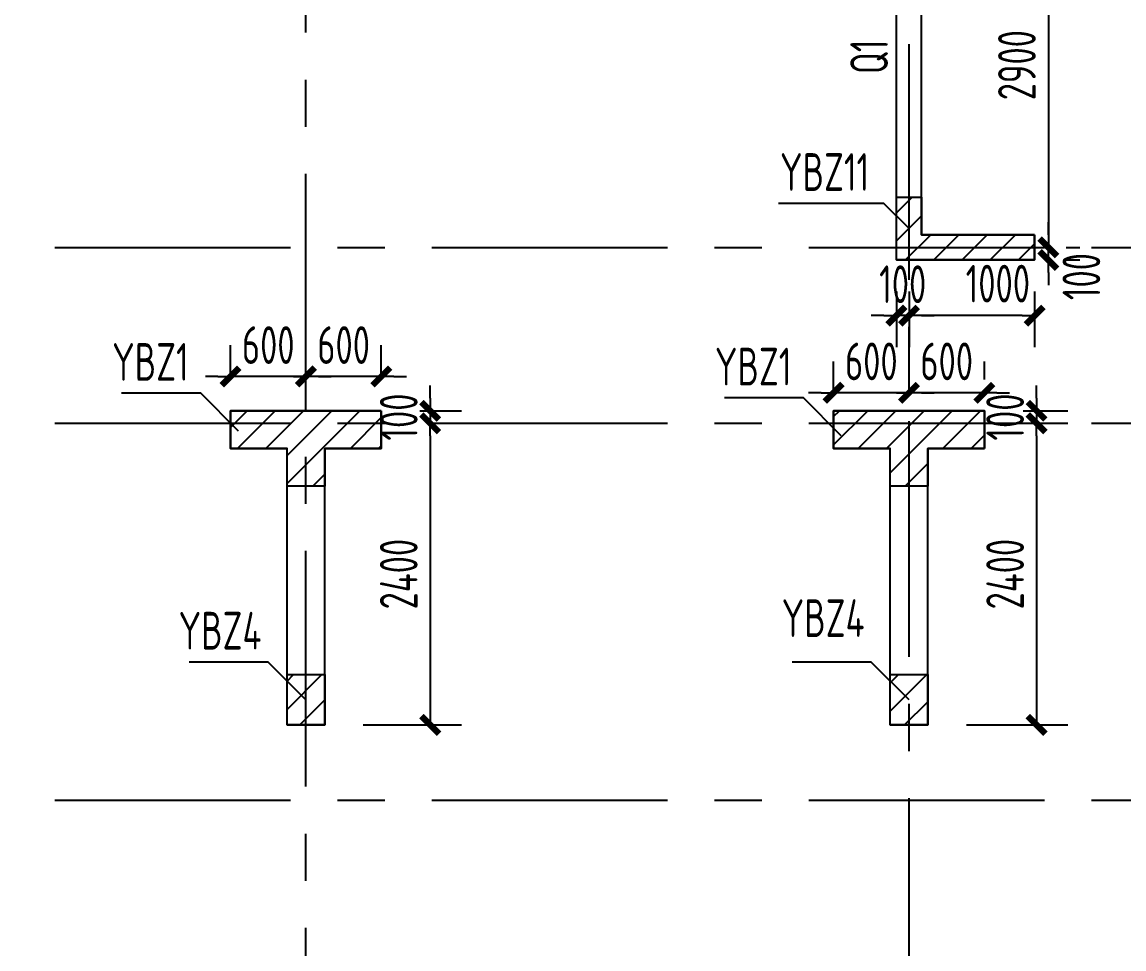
# Model space of a CAD drawing. Extents: x 580289 to 1106878, y -144605 to 78052.
# Drawn here: x 697301 to 706072, y 62835 to 70211 of the extents above; entities that cross this region are included whole.
import ezdxf

# ---------------------------------------------------------------- set-up
doc = ezdxf.new("R2010")
doc.units = 0
doc.header["$LTSCALE"] = 100
doc.linetypes.add('7', pattern=[120.000008, -60.000004, 60.000004])
doc.linetypes.add('CENTER', pattern=[2, 1.25, -0.25, 0.25, -0.25])
doc.layers.get('0').update_dxf_attribs({"linetype": 'CONTINUOUS'})
doc.layers.get('Defpoints').update_dxf_attribs({"linetype": 'CONTINUOUS'})
for name, color, linetype in [('b边缘构件', 240, 'CONTINUOUS'), ('b边缘构件阴影', 240, 'CONTINUOUS'), ('COLU', 7, 'CONTINUOUS'), ('DIM', 3, 'CONTINUOUS'), ('PAXIS', 253, 'CENTER'), ('TEXT', 2, 'CONTINUOUS'), ('THIN', 7, 'CONTINUOUS'), ('墙文字', 54, '7')]:
    doc.layers.add(name, color=color, linetype=linetype)
doc.styles.get("Standard").update_dxf_attribs({"font": 'tssdeng.shx', "width": 0.7, "bigfont": 'tssdchn.shx'})
doc.styles.add('TSSD_Dimension', font='Tssdeng.shx', dxfattribs={"width": 0.7, "bigfont": 'tssdchn.shx'})
doc.dimstyles.new('TSSD_100_100$0', dxfattribs={"dimtxt": 300, "dimasz": 100, "dimexe": 250, "dimexo": 250, "dimgap": 100, "dimtad": 1, "dimdec": 0, "dimzin": 0, "dimdsep": 46, "dimtxsty": 'TSSD_Dimension', "dimblk": '_TSDBK', "dimblk1": '_TSDBK', "dimblk2": '_TSDBK', "dimsah": 1, "dimcen": 0, "dimclrt": 7, "dimadec": 0, "dimazin": 0, "dimtfac": 1, "dimtdec": 0, "dimtix": 1, "dimtmove": 2, "dimatfit": 3, "dimldrblk": '_TSDBK', "dimfxl": 1, "dimtolj": 1, "dimtzin": 0, "dimarcsym": 0})
pattern_1 = [(45, (250053.2, 141627.07), (-112.2532, 112.2532), [])]

# ---------------------------------------------------------------- blocks, each defined once
blk = doc.blocks.new('_TSDBK')
blk.add_line((-1, 0), (0, 0))
at = {"const_width": 0.5}
blk.add_lwpolyline([(-0.7, -0.7), (0.7, 0.7)], dxfattribs=at)
blk = doc.blocks.new('*D140')
at = {"layer": 'Defpoints', "color": 0}
for p in [(704360.8, 68317.7), (705360.8, 68317.7), (704360.8, 67874.8)]:
    blk.add_point(p, dxfattribs=at)
at = {"layer": 'DIM', "color": 0, "lineweight": -2}
for p, q in [((704360.8, 68067.7), (704360.8, 67624.8)), ((705360.8, 68067.7), (705360.8, 67624.8)), ((705260.8, 67874.8), (704460.8, 67874.8))]:
    blk.add_line(p, q, dxfattribs=at)
at = {"layer": 'DIM', "color": 0, "lineweight": -2, "xscale": 100, "yscale": 100, "zscale": 100}
for p, rotation in [((704360.8, 67874.8), 179.9999999933299), ((705360.8, 67874.8), 359.9999999933299)]:
    blk.add_blockref('_TSDBK', p, dxfattribs=dict(at, rotation=rotation))
at = {"layer": 'DIM', "color": 7, "insert": (705068.2, 68129.4), "char_height": 300, "attachment_point": 5, "rotation": 360, "style": 'TSSD_Dimension'}
blk.add_mtext('\\A1;1000', dxfattribs=at)
blk = doc.blocks.new('*D141')
at = {"layer": 'Defpoints', "color": 0}
for p in [(704260.8, 68317.7), (704360.8, 68317.7), (704260.8, 67874.8)]:
    blk.add_point(p, dxfattribs=at)
at = {"layer": 'DIM', "color": 0, "lineweight": -2}
for p, q in [((704260.8, 68067.7), (704260.8, 67624.8)), ((704360.8, 68067.7), (704360.8, 67624.8)), ((704160.8, 67874.8), (704060.8, 67874.8)), ((704360.8, 67874.8), (704260.8, 67874.8)), ((704460.8, 67874.8), (704560.8, 67874.8))]:
    blk.add_line(p, q, dxfattribs=at)
at = {"layer": 'DIM', "color": 0, "lineweight": -2, "xscale": 100, "yscale": 100, "zscale": 100}
for p, rotation in [((704260.8, 67874.8), 359.9999999933299), ((704360.8, 67874.8), 179.9999999933299)]:
    blk.add_blockref('_TSDBK', p, dxfattribs=dict(at, rotation=rotation))
at = {"layer": 'DIM', "color": 7, "insert": (704310.8, 68124.8), "char_height": 300, "attachment_point": 5, "rotation": 360, "style": 'TSSD_Dimension'}
blk.add_mtext('\\A1;100', dxfattribs=at)
blk = doc.blocks.new('*D142')
at = {"layer": 'Defpoints', "color": 0}
for p in [(705360.8, 68417.7), (705469.8, 68417.7), (705360.8, 68317.7)]:
    blk.add_point(p, dxfattribs=at)
at = {"layer": 'DIM', "color": 0, "lineweight": -2}
for p, q in [((705469.8, 68517.7), (705469.8, 68617.7)), ((705469.8, 68317.7), (705469.8, 68417.7)), ((705610.8, 68417.7), (705719.8, 68417.7)), ((705610.8, 68317.7), (705719.8, 68317.7)), ((705469.8, 68217.7), (705469.8, 68117.7))]:
    blk.add_line(p, q, dxfattribs=at)
at = {"layer": 'DIM', "color": 0, "lineweight": -2, "xscale": 100, "yscale": 100, "zscale": 100}
for p, rotation in [((705469.8, 68417.7), 270), ((705469.8, 68317.7), 90)]:
    blk.add_blockref('_TSDBK', p, dxfattribs=dict(at, rotation=rotation))
at = {"layer": 'DIM', "color": 7, "insert": (705732.7, 68185.3), "char_height": 300, "attachment_point": 5, "rotation": 90, "style": 'TSSD_Dimension'}
blk.add_mtext('\\A1;100', dxfattribs=at)
blk = doc.blocks.new('*D143')
at = {"layer": 'Defpoints', "color": 0}
for p in [(699560.8, 67390.4), (699560.8, 67117.7), (700160.8, 67117.7)]:
    blk.add_point(p, dxfattribs=at)
at = {"layer": 'DIM', "color": 0, "lineweight": -2}
for p, q in [((699560.8, 67367.7), (699560.8, 67640.4)), ((700160.8, 67367.7), (700160.8, 67640.4)), ((699460.8, 67390.4), (699360.8, 67390.4)), ((700160.8, 67390.4), (699560.8, 67390.4)), ((700260.8, 67390.4), (700360.8, 67390.4))]:
    blk.add_line(p, q, dxfattribs=at)
at = {"layer": 'DIM', "color": 0, "lineweight": -2, "xscale": 100, "yscale": 100, "zscale": 100}
for p, rotation in [((699560.8, 67390.4), 359.9999999933299), ((700160.8, 67390.4), 179.9999999933299)]:
    blk.add_blockref('_TSDBK', p, dxfattribs=dict(at, rotation=rotation))
at = {"layer": 'DIM', "color": 7, "insert": (699860.8, 67640.4), "char_height": 300, "attachment_point": 5, "rotation": 360, "style": 'TSSD_Dimension'}
blk.add_mtext('\\A1;600', dxfattribs=at)
blk = doc.blocks.new('*D144')
at = {"layer": 'Defpoints', "color": 0}
for p in [(698960.8, 67390.4), (698960.8, 67117.7), (699560.8, 67117.7)]:
    blk.add_point(p, dxfattribs=at)
at = {"layer": 'DIM', "color": 0, "lineweight": -2}
for p, q in [((698960.8, 67367.7), (698960.8, 67640.4)), ((699560.8, 67367.7), (699560.8, 67640.4)), ((698860.8, 67390.4), (698760.8, 67390.4)), ((699560.8, 67390.4), (698960.8, 67390.4)), ((699660.8, 67390.4), (699760.8, 67390.4))]:
    blk.add_line(p, q, dxfattribs=at)
at = {"layer": 'DIM', "color": 0, "lineweight": -2, "xscale": 100, "yscale": 100, "zscale": 100}
for p, rotation in [((698960.8, 67390.4), 359.9999999933299), ((699560.8, 67390.4), 179.9999999933299)]:
    blk.add_blockref('_TSDBK', p, dxfattribs=dict(at, rotation=rotation))
at = {"layer": 'DIM', "color": 7, "insert": (699260.8, 67640.4), "char_height": 300, "attachment_point": 5, "rotation": 360, "style": 'TSSD_Dimension'}
blk.add_mtext('\\A1;600', dxfattribs=at)
blk = doc.blocks.new('*D145')
at = {"layer": 'Defpoints', "color": 0}
for p in [(700216.3, 67117.7), (700355.4, 67017.7), (700549.8, 67017.7)]:
    blk.add_point(p, dxfattribs=at)
at = {"layer": 'DIM', "color": 0, "lineweight": -2}
for p, q in [((700549.8, 67217.7), (700549.8, 67317.7)), ((700466.3, 67117.7), (700799.8, 67117.7)), ((700549.8, 67117.7), (700549.8, 67017.7)), ((700605.4, 67017.7), (700799.8, 67017.7)), ((700549.8, 66917.7), (700549.8, 66817.7))]:
    blk.add_line(p, q, dxfattribs=at)
at = {"layer": 'DIM', "color": 0, "lineweight": -2, "xscale": 100, "yscale": 100, "zscale": 100}
for p, rotation in [((700549.8, 67117.7), 270), ((700549.8, 67017.7), 90)]:
    blk.add_blockref('_TSDBK', p, dxfattribs=dict(at, rotation=rotation))
at = {"layer": 'DIM', "color": 7, "insert": (700299.8, 67067.7), "char_height": 300, "attachment_point": 5, "rotation": 90, "style": 'TSSD_Dimension'}
blk.add_mtext('\\A1;100', dxfattribs=at)
blk = doc.blocks.new('*D146')
at = {"layer": 'Defpoints', "color": 0}
for p in [(700355.4, 67017.7), (699766.3, 64617.7), (700549.8, 64617.7)]:
    blk.add_point(p, dxfattribs=at)
at = {"layer": 'DIM', "color": 0, "lineweight": -2}
for p, q in [((700605.4, 67017.7), (700799.8, 67017.7)), ((700549.8, 66917.7), (700549.8, 64717.7)), ((700016.3, 64617.7), (700799.8, 64617.7))]:
    blk.add_line(p, q, dxfattribs=at)
at = {"layer": 'DIM', "color": 0, "lineweight": -2, "xscale": 100, "yscale": 100, "zscale": 100}
for p, rotation in [((700549.8, 67017.7), 90), ((700549.8, 64617.7), 270)]:
    blk.add_blockref('_TSDBK', p, dxfattribs=dict(at, rotation=rotation))
at = {"layer": 'DIM', "color": 7, "insert": (700299.8, 65817.7), "char_height": 300, "attachment_point": 5, "rotation": 90, "style": 'TSSD_Dimension'}
blk.add_mtext('\\A1;2400', dxfattribs=at)
blk = doc.blocks.new('*D164')
at = {"layer": 'Defpoints', "color": 0}
for p in [(704360.8, 67260.5), (704960.8, 67117.7), (704360.8, 67017.7)]:
    blk.add_point(p, dxfattribs=at)
at = {"layer": 'DIM', "color": 0, "lineweight": -2}
for p, q in [((704360.8, 67267.7), (704360.8, 67510.5)), ((704960.8, 67367.7), (704960.8, 67510.5)), ((704260.8, 67260.5), (704160.8, 67260.5)), ((704960.8, 67260.5), (704360.8, 67260.5)), ((705060.8, 67260.5), (705160.8, 67260.5))]:
    blk.add_line(p, q, dxfattribs=at)
at = {"layer": 'DIM', "color": 0, "lineweight": -2, "xscale": 100, "yscale": 100, "zscale": 100}
for p, rotation in [((704360.8, 67260.5), 359.9999999933299), ((704960.8, 67260.5), 179.9999999933299)]:
    blk.add_blockref('_TSDBK', p, dxfattribs=dict(at, rotation=rotation))
at = {"layer": 'DIM', "color": 7, "insert": (704660.8, 67510.5), "char_height": 300, "attachment_point": 5, "rotation": 360, "style": 'TSSD_Dimension'}
blk.add_mtext('\\A1;600', dxfattribs=at)
blk = doc.blocks.new('*D165')
at = {"layer": 'Defpoints', "color": 0}
for p in [(703760.8, 67260.5), (703760.8, 67017.7), (704360.8, 67017.7)]:
    blk.add_point(p, dxfattribs=at)
at = {"layer": 'DIM', "color": 0, "lineweight": -2}
for p, q in [((703760.8, 67267.7), (703760.8, 67510.5)), ((704360.8, 67267.7), (704360.8, 67510.5)), ((703660.8, 67260.5), (703560.8, 67260.5)), ((704360.8, 67260.5), (703760.8, 67260.5)), ((704460.8, 67260.5), (704560.8, 67260.5))]:
    blk.add_line(p, q, dxfattribs=at)
at = {"layer": 'DIM', "color": 0, "lineweight": -2, "xscale": 100, "yscale": 100, "zscale": 100}
for p, rotation in [((703760.8, 67260.5), 359.9999999933299), ((704360.8, 67260.5), 179.9999999933299)]:
    blk.add_blockref('_TSDBK', p, dxfattribs=dict(at, rotation=rotation))
at = {"layer": 'DIM', "color": 7, "insert": (704060.8, 67510.5), "char_height": 300, "attachment_point": 5, "rotation": 360, "style": 'TSSD_Dimension'}
blk.add_mtext('\\A1;600', dxfattribs=at)
blk = doc.blocks.new('*D166')
at = {"layer": 'Defpoints', "color": 0}
for p in [(705019.4, 67117.7), (705019.4, 67017.7), (705376, 67017.7)]:
    blk.add_point(p, dxfattribs=at)
at = {"layer": 'DIM', "color": 0, "lineweight": -2}
for p, q in [((705376, 67217.7), (705376, 67317.7)), ((705269.4, 67117.7), (705626, 67117.7)), ((705376, 67117.7), (705376, 67017.7)), ((705269.4, 67017.7), (705626, 67017.7)), ((705376, 66917.7), (705376, 66817.7))]:
    blk.add_line(p, q, dxfattribs=at)
at = {"layer": 'DIM', "color": 0, "lineweight": -2, "xscale": 100, "yscale": 100, "zscale": 100}
for p, rotation in [((705376, 67117.7), 270), ((705376, 67017.7), 90)]:
    blk.add_blockref('_TSDBK', p, dxfattribs=dict(at, rotation=rotation))
at = {"layer": 'DIM', "color": 7, "insert": (705126, 67067.7), "char_height": 300, "attachment_point": 5, "rotation": 90, "style": 'TSSD_Dimension'}
blk.add_mtext('\\A1;100', dxfattribs=at)
blk = doc.blocks.new('*D167')
at = {"layer": 'Defpoints', "color": 0}
for p in [(705019.4, 67017.7), (704569.4, 64617.7), (705376, 64617.7)]:
    blk.add_point(p, dxfattribs=at)
at = {"layer": 'DIM', "color": 0, "lineweight": -2}
for p, q in [((705269.4, 67017.7), (705626, 67017.7)), ((705376, 66917.7), (705376, 64717.7)), ((704819.4, 64617.7), (705626, 64617.7))]:
    blk.add_line(p, q, dxfattribs=at)
at = {"layer": 'DIM', "color": 0, "lineweight": -2, "xscale": 100, "yscale": 100, "zscale": 100}
for p, rotation in [((705376, 67017.7), 90), ((705376, 64617.7), 270)]:
    blk.add_blockref('_TSDBK', p, dxfattribs=dict(at, rotation=rotation))
at = {"layer": 'DIM', "color": 7, "insert": (705126, 65817.7), "char_height": 300, "attachment_point": 5, "rotation": 90, "style": 'TSSD_Dimension'}
blk.add_mtext('\\A1;2400', dxfattribs=at)
blk = doc.blocks.new('*D182')
at = {"layer": 'Defpoints', "color": 0}
for p in [(705451.2, 71317.7), (705360.8, 68417.7), (705469.8, 68417.7)]:
    blk.add_point(p, dxfattribs=at)
at = {"layer": 'DIM', "color": 0, "lineweight": -2}
for p, q in [((705701.2, 71317.7), (705719.8, 71317.7)), ((705469.8, 71217.7), (705469.8, 68517.7)), ((705610.8, 68417.7), (705719.8, 68417.7))]:
    blk.add_line(p, q, dxfattribs=at)
at = {"layer": 'DIM', "color": 0, "lineweight": -2, "xscale": 100, "yscale": 100, "zscale": 100}
for p, rotation in [((705469.8, 71317.7), 90), ((705469.8, 68417.7), 270)]:
    blk.add_blockref('_TSDBK', p, dxfattribs=dict(at, rotation=rotation))
at = {"layer": 'DIM', "color": 7, "insert": (705219.8, 69867.7), "char_height": 300, "attachment_point": 5, "rotation": 90, "style": 'TSSD_Dimension'}
blk.add_mtext('\\A1;2900', dxfattribs=at)
blk = doc.blocks.new('*D377')
at = {"layer": 'Defpoints', "color": 0}
for p in [(704360.8, 68317.7), (705360.8, 68317.7), (704360.8, 67874.8)]:
    blk.add_point(p, dxfattribs=at)
at = {"layer": 'DIM', "color": 0, "lineweight": -2}
for p, q in [((704360.8, 68067.7), (704360.8, 67624.8)), ((705360.8, 68067.7), (705360.8, 67624.8)), ((705260.8, 67874.8), (704460.8, 67874.8))]:
    blk.add_line(p, q, dxfattribs=at)
at = {"layer": 'DIM', "color": 0, "lineweight": -2, "xscale": 100, "yscale": 100, "zscale": 100}
for p, rotation in [((704360.8, 67874.8), 179.9999999933299), ((705360.8, 67874.8), 359.9999999933299)]:
    blk.add_blockref('_TSDBK', p, dxfattribs=dict(at, rotation=rotation))
at = {"layer": 'DIM', "color": 7, "insert": (705068.2, 68129.4), "char_height": 300, "attachment_point": 5, "rotation": 360, "style": 'TSSD_Dimension'}
blk.add_mtext('\\A1;1000', dxfattribs=at)
blk = doc.blocks.new('*D378')
at = {"layer": 'Defpoints', "color": 0}
for p in [(704260.8, 68317.7), (704360.8, 68317.7), (704260.8, 67874.8)]:
    blk.add_point(p, dxfattribs=at)
at = {"layer": 'DIM', "color": 0, "lineweight": -2}
for p, q in [((704260.8, 68067.7), (704260.8, 67624.8)), ((704360.8, 68067.7), (704360.8, 67624.8)), ((704160.8, 67874.8), (704060.8, 67874.8)), ((704360.8, 67874.8), (704260.8, 67874.8)), ((704460.8, 67874.8), (704560.8, 67874.8))]:
    blk.add_line(p, q, dxfattribs=at)
at = {"layer": 'DIM', "color": 0, "lineweight": -2, "xscale": 100, "yscale": 100, "zscale": 100}
for p, rotation in [((704260.8, 67874.8), 359.9999999933299), ((704360.8, 67874.8), 179.9999999933299)]:
    blk.add_blockref('_TSDBK', p, dxfattribs=dict(at, rotation=rotation))
at = {"layer": 'DIM', "color": 7, "insert": (704310.8, 68124.8), "char_height": 300, "attachment_point": 5, "rotation": 360, "style": 'TSSD_Dimension'}
blk.add_mtext('\\A1;100', dxfattribs=at)
blk = doc.blocks.new('*D379')
at = {"layer": 'Defpoints', "color": 0}
for p in [(705360.8, 68417.7), (705469.8, 68417.7), (705360.8, 68317.7)]:
    blk.add_point(p, dxfattribs=at)
at = {"layer": 'DIM', "color": 0, "lineweight": -2}
for p, q in [((705469.8, 68517.7), (705469.8, 68617.7)), ((705469.8, 68317.7), (705469.8, 68417.7)), ((705610.8, 68417.7), (705719.8, 68417.7)), ((705610.8, 68317.7), (705719.8, 68317.7)), ((705469.8, 68217.7), (705469.8, 68117.7))]:
    blk.add_line(p, q, dxfattribs=at)
at = {"layer": 'DIM', "color": 0, "lineweight": -2, "xscale": 100, "yscale": 100, "zscale": 100}
for p, rotation in [((705469.8, 68417.7), 270), ((705469.8, 68317.7), 90)]:
    blk.add_blockref('_TSDBK', p, dxfattribs=dict(at, rotation=rotation))
at = {"layer": 'DIM', "color": 7, "insert": (705732.7, 68185.3), "char_height": 300, "attachment_point": 5, "rotation": 90, "style": 'TSSD_Dimension'}
blk.add_mtext('\\A1;100', dxfattribs=at)
blk = doc.blocks.new('*D380')
at = {"layer": 'Defpoints', "color": 0}
for p in [(699560.8, 67390.4), (699560.8, 67117.7), (700160.8, 67117.7)]:
    blk.add_point(p, dxfattribs=at)
at = {"layer": 'DIM', "color": 0, "lineweight": -2}
for p, q in [((699560.8, 67367.7), (699560.8, 67640.4)), ((700160.8, 67367.7), (700160.8, 67640.4)), ((699460.8, 67390.4), (699360.8, 67390.4)), ((700160.8, 67390.4), (699560.8, 67390.4)), ((700260.8, 67390.4), (700360.8, 67390.4))]:
    blk.add_line(p, q, dxfattribs=at)
at = {"layer": 'DIM', "color": 0, "lineweight": -2, "xscale": 100, "yscale": 100, "zscale": 100}
for p, rotation in [((699560.8, 67390.4), 359.9999999933299), ((700160.8, 67390.4), 179.9999999933299)]:
    blk.add_blockref('_TSDBK', p, dxfattribs=dict(at, rotation=rotation))
at = {"layer": 'DIM', "color": 7, "insert": (699860.8, 67640.4), "char_height": 300, "attachment_point": 5, "rotation": 360, "style": 'TSSD_Dimension'}
blk.add_mtext('\\A1;600', dxfattribs=at)
blk = doc.blocks.new('*D381')
at = {"layer": 'Defpoints', "color": 0}
for p in [(698960.8, 67390.4), (698960.8, 67117.7), (699560.8, 67117.7)]:
    blk.add_point(p, dxfattribs=at)
at = {"layer": 'DIM', "color": 0, "lineweight": -2}
for p, q in [((698960.8, 67367.7), (698960.8, 67640.4)), ((699560.8, 67367.7), (699560.8, 67640.4)), ((698860.8, 67390.4), (698760.8, 67390.4)), ((699560.8, 67390.4), (698960.8, 67390.4)), ((699660.8, 67390.4), (699760.8, 67390.4))]:
    blk.add_line(p, q, dxfattribs=at)
at = {"layer": 'DIM', "color": 0, "lineweight": -2, "xscale": 100, "yscale": 100, "zscale": 100}
for p, rotation in [((698960.8, 67390.4), 359.9999999933299), ((699560.8, 67390.4), 179.9999999933299)]:
    blk.add_blockref('_TSDBK', p, dxfattribs=dict(at, rotation=rotation))
at = {"layer": 'DIM', "color": 7, "insert": (699260.8, 67640.4), "char_height": 300, "attachment_point": 5, "rotation": 360, "style": 'TSSD_Dimension'}
blk.add_mtext('\\A1;600', dxfattribs=at)
blk = doc.blocks.new('*D382')
at = {"layer": 'Defpoints', "color": 0}
for p in [(700216.3, 67117.7), (700355.4, 67017.7), (700549.8, 67017.7)]:
    blk.add_point(p, dxfattribs=at)
at = {"layer": 'DIM', "color": 0, "lineweight": -2}
for p, q in [((700549.8, 67217.7), (700549.8, 67317.7)), ((700466.3, 67117.7), (700799.8, 67117.7)), ((700549.8, 67117.7), (700549.8, 67017.7)), ((700605.4, 67017.7), (700799.8, 67017.7)), ((700549.8, 66917.7), (700549.8, 66817.7))]:
    blk.add_line(p, q, dxfattribs=at)
at = {"layer": 'DIM', "color": 0, "lineweight": -2, "xscale": 100, "yscale": 100, "zscale": 100}
for p, rotation in [((700549.8, 67117.7), 270), ((700549.8, 67017.7), 90)]:
    blk.add_blockref('_TSDBK', p, dxfattribs=dict(at, rotation=rotation))
at = {"layer": 'DIM', "color": 7, "insert": (700299.8, 67067.7), "char_height": 300, "attachment_point": 5, "rotation": 90, "style": 'TSSD_Dimension'}
blk.add_mtext('\\A1;100', dxfattribs=at)
blk = doc.blocks.new('*D383')
at = {"layer": 'Defpoints', "color": 0}
for p in [(700355.4, 67017.7), (699766.3, 64617.7), (700549.8, 64617.7)]:
    blk.add_point(p, dxfattribs=at)
at = {"layer": 'DIM', "color": 0, "lineweight": -2}
for p, q in [((700605.4, 67017.7), (700799.8, 67017.7)), ((700549.8, 66917.7), (700549.8, 64717.7)), ((700016.3, 64617.7), (700799.8, 64617.7))]:
    blk.add_line(p, q, dxfattribs=at)
at = {"layer": 'DIM', "color": 0, "lineweight": -2, "xscale": 100, "yscale": 100, "zscale": 100}
for p, rotation in [((700549.8, 67017.7), 90), ((700549.8, 64617.7), 270)]:
    blk.add_blockref('_TSDBK', p, dxfattribs=dict(at, rotation=rotation))
at = {"layer": 'DIM', "color": 7, "insert": (700299.8, 65817.7), "char_height": 300, "attachment_point": 5, "rotation": 90, "style": 'TSSD_Dimension'}
blk.add_mtext('\\A1;2400', dxfattribs=at)
blk = doc.blocks.new('*D405')
at = {"layer": 'Defpoints', "color": 0}
for p in [(704360.8, 67260.5), (704960.8, 67117.7), (704360.8, 67017.7)]:
    blk.add_point(p, dxfattribs=at)
at = {"layer": 'DIM', "color": 0, "lineweight": -2}
for p, q in [((704360.8, 67267.7), (704360.8, 67510.5)), ((704960.8, 67367.7), (704960.8, 67510.5)), ((704260.8, 67260.5), (704160.8, 67260.5)), ((704960.8, 67260.5), (704360.8, 67260.5)), ((705060.8, 67260.5), (705160.8, 67260.5))]:
    blk.add_line(p, q, dxfattribs=at)
at = {"layer": 'DIM', "color": 0, "lineweight": -2, "xscale": 100, "yscale": 100, "zscale": 100}
for p, rotation in [((704360.8, 67260.5), 359.9999999933299), ((704960.8, 67260.5), 179.9999999933299)]:
    blk.add_blockref('_TSDBK', p, dxfattribs=dict(at, rotation=rotation))
at = {"layer": 'DIM', "color": 7, "insert": (704660.8, 67510.5), "char_height": 300, "attachment_point": 5, "rotation": 360, "style": 'TSSD_Dimension'}
blk.add_mtext('\\A1;600', dxfattribs=at)
blk = doc.blocks.new('*D406')
at = {"layer": 'Defpoints', "color": 0}
for p in [(703760.8, 67260.5), (703760.8, 67017.7), (704360.8, 67017.7)]:
    blk.add_point(p, dxfattribs=at)
at = {"layer": 'DIM', "color": 0, "lineweight": -2}
for p, q in [((703760.8, 67267.7), (703760.8, 67510.5)), ((704360.8, 67267.7), (704360.8, 67510.5)), ((703660.8, 67260.5), (703560.8, 67260.5)), ((704360.8, 67260.5), (703760.8, 67260.5)), ((704460.8, 67260.5), (704560.8, 67260.5))]:
    blk.add_line(p, q, dxfattribs=at)
at = {"layer": 'DIM', "color": 0, "lineweight": -2, "xscale": 100, "yscale": 100, "zscale": 100}
for p, rotation in [((703760.8, 67260.5), 359.9999999933299), ((704360.8, 67260.5), 179.9999999933299)]:
    blk.add_blockref('_TSDBK', p, dxfattribs=dict(at, rotation=rotation))
at = {"layer": 'DIM', "color": 7, "insert": (704060.8, 67510.5), "char_height": 300, "attachment_point": 5, "rotation": 360, "style": 'TSSD_Dimension'}
blk.add_mtext('\\A1;600', dxfattribs=at)
blk = doc.blocks.new('*D407')
at = {"layer": 'Defpoints', "color": 0}
for p in [(705019.4, 67117.7), (705019.4, 67017.7), (705376, 67017.7)]:
    blk.add_point(p, dxfattribs=at)
at = {"layer": 'DIM', "color": 0, "lineweight": -2}
for p, q in [((705376, 67217.7), (705376, 67317.7)), ((705269.4, 67117.7), (705626, 67117.7)), ((705376, 67117.7), (705376, 67017.7)), ((705269.4, 67017.7), (705626, 67017.7)), ((705376, 66917.7), (705376, 66817.7))]:
    blk.add_line(p, q, dxfattribs=at)
at = {"layer": 'DIM', "color": 0, "lineweight": -2, "xscale": 100, "yscale": 100, "zscale": 100}
for p, rotation in [((705376, 67117.7), 270), ((705376, 67017.7), 90)]:
    blk.add_blockref('_TSDBK', p, dxfattribs=dict(at, rotation=rotation))
at = {"layer": 'DIM', "color": 7, "insert": (705126, 67067.7), "char_height": 300, "attachment_point": 5, "rotation": 90, "style": 'TSSD_Dimension'}
blk.add_mtext('\\A1;100', dxfattribs=at)
blk = doc.blocks.new('*D408')
at = {"layer": 'Defpoints', "color": 0}
for p in [(705019.4, 67017.7), (704569.4, 64617.7), (705376, 64617.7)]:
    blk.add_point(p, dxfattribs=at)
at = {"layer": 'DIM', "color": 0, "lineweight": -2}
for p, q in [((705269.4, 67017.7), (705626, 67017.7)), ((705376, 66917.7), (705376, 64717.7)), ((704819.4, 64617.7), (705626, 64617.7))]:
    blk.add_line(p, q, dxfattribs=at)
at = {"layer": 'DIM', "color": 0, "lineweight": -2, "xscale": 100, "yscale": 100, "zscale": 100}
for p, rotation in [((705376, 67017.7), 90), ((705376, 64617.7), 270)]:
    blk.add_blockref('_TSDBK', p, dxfattribs=dict(at, rotation=rotation))
at = {"layer": 'DIM', "color": 7, "insert": (705126, 65817.7), "char_height": 300, "attachment_point": 5, "rotation": 90, "style": 'TSSD_Dimension'}
blk.add_mtext('\\A1;2400', dxfattribs=at)
blk = doc.blocks.new('*D425')
at = {"layer": 'Defpoints', "color": 0}
for p in [(705451.2, 71317.7), (705360.8, 68417.7), (705469.8, 68417.7)]:
    blk.add_point(p, dxfattribs=at)
at = {"layer": 'DIM', "color": 0, "lineweight": -2}
for p, q in [((705701.2, 71317.7), (705719.8, 71317.7)), ((705469.8, 71217.7), (705469.8, 68517.7)), ((705610.8, 68417.7), (705719.8, 68417.7))]:
    blk.add_line(p, q, dxfattribs=at)
at = {"layer": 'DIM', "color": 0, "lineweight": -2, "xscale": 100, "yscale": 100, "zscale": 100}
for p, rotation in [((705469.8, 71317.7), 90), ((705469.8, 68417.7), 270)]:
    blk.add_blockref('_TSDBK', p, dxfattribs=dict(at, rotation=rotation))
at = {"layer": 'DIM', "color": 7, "insert": (705219.8, 69867.7), "char_height": 300, "attachment_point": 5, "rotation": 90, "style": 'TSSD_Dimension'}
blk.add_mtext('\\A1;2900', dxfattribs=at)

msp = doc.modelspace()

# ---------------------------------------------------------------- hatches: boundary and pattern name
at = {"layer": 'b边缘构件阴影'}
h = msp.add_hatch(dxfattribs=at)
h.set_pattern_fill('ANSI31', color=256, scale=50, style=0)
h.set_pattern_definition(pattern_1)
h.paths.add_polyline_path([(705360.8, 68517.7), (705360.8, 68317.7), (704260.8, 68317.7), (704260.8, 68817.7), (704460.8, 68817.7), (704460.8, 68517.7)], flags=0)
h = msp.add_hatch(dxfattribs=at)
h.set_pattern_fill('ANSI31', color=256, scale=50, style=0)
h.set_pattern_definition(pattern_1)
h.paths.add_polyline_path([(700160.8, 67117.7), (700160.8, 66817.7), (699710.8, 66817.7), (699710.8, 66517.7), (699410.8, 66517.7), (699410.8, 66817.7), (698960.8, 66817.7), (698960.8, 67117.7)], flags=0)
h = msp.add_hatch(dxfattribs=at)
h.set_pattern_fill('ANSI31', color=256, scale=50, style=0)
h.set_pattern_definition(pattern_1)
h.paths.add_polyline_path([(704960.8, 66817.7), (704510.8, 66817.7), (704510.8, 66517.7), (704210.8, 66517.7), (704210.8, 66817.7), (703760.8, 66817.7), (703760.8, 67117.7), (704960.8, 67117.7)], flags=0)
h = msp.add_hatch(dxfattribs=at)
h.set_pattern_fill('ANSI31', color=256, scale=50, style=0)
h.set_pattern_definition(pattern_1)
h.paths.add_polyline_path([(699710.8, 65017.7), (699710.8, 64617.7), (699410.8, 64617.7), (699410.8, 65017.7)], flags=0)
h = msp.add_hatch(dxfattribs=at)
h.set_pattern_fill('ANSI31', color=256, scale=50, style=0)
h.set_pattern_definition([(45, (250053.2, 141527.07), (-112.2532, 112.2532), [])])
h.paths.add_polyline_path([(704510.8, 65017.7), (704510.8, 64617.7), (704210.8, 64617.7), (704210.8, 65017.7)], flags=0)

# ---------------------------------------------------------------- linework, layer by layer
at = {"layer": 'b边缘构件'}
for points in [[(705360.8, 68517.7), (705360.8, 68317.7), (704260.8, 68317.7), (704260.8, 68817.7), (704460.8, 68817.7), (704460.8, 68517.7), (705360.8, 68517.7)], [(705360.8, 68517.7), (704460.8, 68517.7)], [(705360.8, 68317.7), (705360.8, 68517.7)], [(705360.8, 68317.7), (704260.8, 68317.7)], [(699410.8, 67117.7), (698960.8, 67117.7)], [(698960.8, 67117.7), (698960.8, 66817.7)], [(700160.8, 67117.7), (700160.8, 66817.7), (699710.8, 66817.7), (699710.8, 66517.7), (699410.8, 66517.7), (699410.8, 66817.7), (698960.8, 66817.7), (698960.8, 67117.7), (700160.8, 67117.7)], [(700160.8, 67117.7), (699410.8, 67117.7)], [(700160.8, 66817.7), (700160.8, 67117.7)], [(704210.8, 67117.7), (703760.8, 67117.7)], [(703760.8, 67117.7), (703760.8, 66817.7)], [(704960.8, 66817.7), (704510.8, 66817.7), (704510.8, 66517.7), (704210.8, 66517.7), (704210.8, 66817.7), (703760.8, 66817.7), (703760.8, 67117.7), (704960.8, 67117.7), (704960.8, 66817.7)], [(704960.8, 67117.7), (704210.8, 67117.7)], [(704960.8, 66817.7), (704960.8, 67117.7)], [(699410.8, 66817.7), (698960.8, 66817.7)], [(700160.8, 66817.7), (699710.8, 66817.7)], [(704210.8, 66817.7), (703760.8, 66817.7)], [(704960.8, 66817.7), (704510.8, 66817.7)], [(699710.8, 65017.7), (699710.8, 64617.7), (699410.8, 64617.7), (699410.8, 65017.7), (699710.8, 65017.7)], [(704510.8, 65017.7), (704510.8, 64617.7), (704210.8, 64617.7), (704210.8, 65017.7), (704510.8, 65017.7)], [(699410.8, 64617.7), (699710.8, 64617.7)], [(704210.8, 64617.7), (704510.8, 64617.7)]]:
    msp.add_lwpolyline(points, dxfattribs=at)
at = {"layer": 'COLU'}
for points in [[(704260.8, 68317.7), (704260.8, 71417.7)], [(704460.8, 68517.7), (704460.8, 71217.7)], [(704460.8, 68517.7), (705360.8, 68517.7)], [(705360.8, 68517.7), (705360.8, 68317.7)], [(704260.8, 68317.7), (705360.8, 68317.7)], [(698960.8, 67117.7), (699710.8, 67117.7)], [(698960.8, 66817.7), (698960.8, 67117.7)], [(699710.8, 67117.7), (700160.8, 67117.7)], [(700160.8, 67117.7), (700160.8, 66817.7)], [(703760.8, 67117.7), (704510.8, 67117.7)], [(703760.8, 66817.7), (703760.8, 67117.7)], [(704510.8, 67117.7), (704960.8, 67117.7)], [(704960.8, 67117.7), (704960.8, 66817.7)], [(698960.8, 66817.7), (699410.8, 66817.7)], [(699410.8, 64617.7), (699410.8, 66817.7)], [(699710.8, 64617.7), (699710.8, 66817.7)], [(699710.8, 66817.7), (700160.8, 66817.7)], [(703760.8, 66817.7), (704210.8, 66817.7)], [(704210.8, 64617.7), (704210.8, 66817.7)], [(704510.8, 66817.7), (704960.8, 66817.7)], [(704510.8, 64617.7), (704510.8, 66817.7)], [(699710.8, 64617.7), (699410.8, 64617.7)], [(704510.8, 64617.7), (704210.8, 64617.7)]]:
    msp.add_lwpolyline(points, dxfattribs=at)
at = {"layer": 'PAXIS', "linetype": 'CENTER', "ltscale": 15}
for p, q in [((699560.8, 49127.2), (699560.8, 75567.8)), ((704360.8, 50159.7), (704360.8, 75412.2)), ((664563.2, 68419), (715358.4, 68417.7)), ((664563.2, 67017.7), (715358.4, 67017.7)), ((664563.2, 64017.7), (715358.4, 64017.7))]:
    msp.add_line(p, q, dxfattribs=at)
at = {"layer": 'THIN'}
for points in [[(704360.8, 68567.7), (704160.8, 68767.7), (703320.8, 68767.7)], [(699024.2, 66956.4), (698724.2, 67256.4), (698094.2, 67256.4)], [(703821.1, 66919.3), (703521.1, 67219.3), (702891.1, 67219.3)], [(699560.8, 64817.7), (699260.8, 65117.7), (698630.8, 65117.7)], [(704360.8, 64817.7), (704060.8, 65117.7), (703430.8, 65117.7)]]:
    msp.add_lwpolyline(points, dxfattribs=at)

# ---------------------------------------------------------------- texts
at = {"layer": 'TEXT', "width": 0.7}
for s, p in [('YBZ11', (703333.9, 68867.7)), ('YBZ1', (698018.4, 67356.4)), ('YBZ1', (702815.4, 67319.3)), ('YBZ4', (703346.9, 65317.7)), ('YBZ4', (698546.9, 65217.7))]:
    msp.add_text(s, height=300, rotation=360, dxfattribs=at).set_placement(p)
at = {"layer": '墙文字', "color": 3, "width": 0.7}
msp.add_text('Q1', height=300, rotation=90, dxfattribs=at).set_placement((704193.3, 69796.5))

# ---------------------------------------------------------------- dimensions: what is measured, and where the dimension line sits
at = {"layer": 'DIM'}
for base, p1, p2, angle, picture, middle in [((705469.8, 68417.7), (705451.2, 71317.7), (705360.8, 68417.7), 90, '*D182', (705219.8, 69867.7)), ((705469.8, 68417.7), (705451.2, 71317.7), (705360.8, 68417.7), 90, '*D425', (705219.8, 69867.7)), ((704260.8, 67874.8), (704360.8, 68317.7), (704260.8, 68317.7), 180, '*D141', (704310.8, 68124.8)), ((704260.8, 67874.8), (704360.8, 68317.7), (704260.8, 68317.7), 180, '*D378', (704310.8, 68124.8)), ((698960.8, 67390.4), (699560.8, 67117.7), (698960.8, 67117.7), 180, '*D144', (699260.8, 67640.4)), ((698960.8, 67390.4), (699560.8, 67117.7), (698960.8, 67117.7), 180, '*D381', (699260.8, 67640.4)), ((699560.8, 67390.4), (700160.8, 67117.7), (699560.8, 67117.7), 180, '*D143', (699860.8, 67640.4)), ((699560.8, 67390.4), (700160.8, 67117.7), (699560.8, 67117.7), 180, '*D380', (699860.8, 67640.4)), ((703760.8, 67260.5), (704360.8, 67017.7), (703760.8, 67017.7), 180, '*D165', (704060.8, 67510.5)), ((703760.8, 67260.5), (704360.8, 67017.7), (703760.8, 67017.7), 180, '*D406', (704060.8, 67510.5)), ((704360.8, 67260.5), (704960.8, 67117.7), (704360.8, 67017.7), 180, '*D164', (704660.8, 67510.5)), ((704360.8, 67260.5), (704960.8, 67117.7), (704360.8, 67017.7), 180, '*D405', (704660.8, 67510.5)), ((700549.8, 67017.7), (700216.3, 67117.7), (700355.4, 67017.7), 90, '*D145', (700299.8, 67067.7)), ((700549.8, 67017.7), (700216.3, 67117.7), (700355.4, 67017.7), 90, '*D382', (700299.8, 67067.7)), ((705376, 67017.7), (705019.4, 67117.7), (705019.4, 67017.7), 90, '*D166', (705126, 67067.7)), ((705376, 67017.7), (705019.4, 67117.7), (705019.4, 67017.7), 90, '*D407', (705126, 67067.7)), ((700549.8, 64617.7), (700355.4, 67017.7), (699766.3, 64617.7), 90, '*D146', (700299.8, 65817.7)), ((700549.8, 64617.7), (700355.4, 67017.7), (699766.3, 64617.7), 90, '*D383', (700299.8, 65817.7)), ((705376, 64617.7), (705019.4, 67017.7), (704569.4, 64617.7), 90, '*D167', (705126, 65817.7)), ((705376, 64617.7), (705019.4, 67017.7), (704569.4, 64617.7), 90, '*D408', (705126, 65817.7))]:
    dim = msp.add_linear_dim(base=base, p1=p1, p2=p2, angle=angle, dimstyle='TSSD_100_100$0', dxfattribs=at)
    dim.commit()
    dim.dimension.update_dxf_attribs({"geometry": picture, "text_midpoint": middle})
for base, p2, angle, picture, middle in [((705469.8, 68417.7), (705360.8, 68417.7), 90, '*D142', (705732.7, 68185.3)), ((705469.8, 68417.7), (705360.8, 68417.7), 90, '*D379', (705732.7, 68185.3)), ((704360.8, 67874.8), (704360.8, 68317.7), 180, '*D140', (705068.2, 68129.4)), ((704360.8, 67874.8), (704360.8, 68317.7), 180, '*D377', (705068.2, 68129.4))]:
    dim = msp.add_linear_dim(base=base, p1=(705360.8, 68317.7), p2=p2, angle=angle, dimstyle='TSSD_100_100$0', dxfattribs=at)
    dim.commit()
    dim.dimension.update_dxf_attribs({"geometry": picture, "text_midpoint": middle, "dimtype": 160})

doc.saveas('drawing.dxf')
